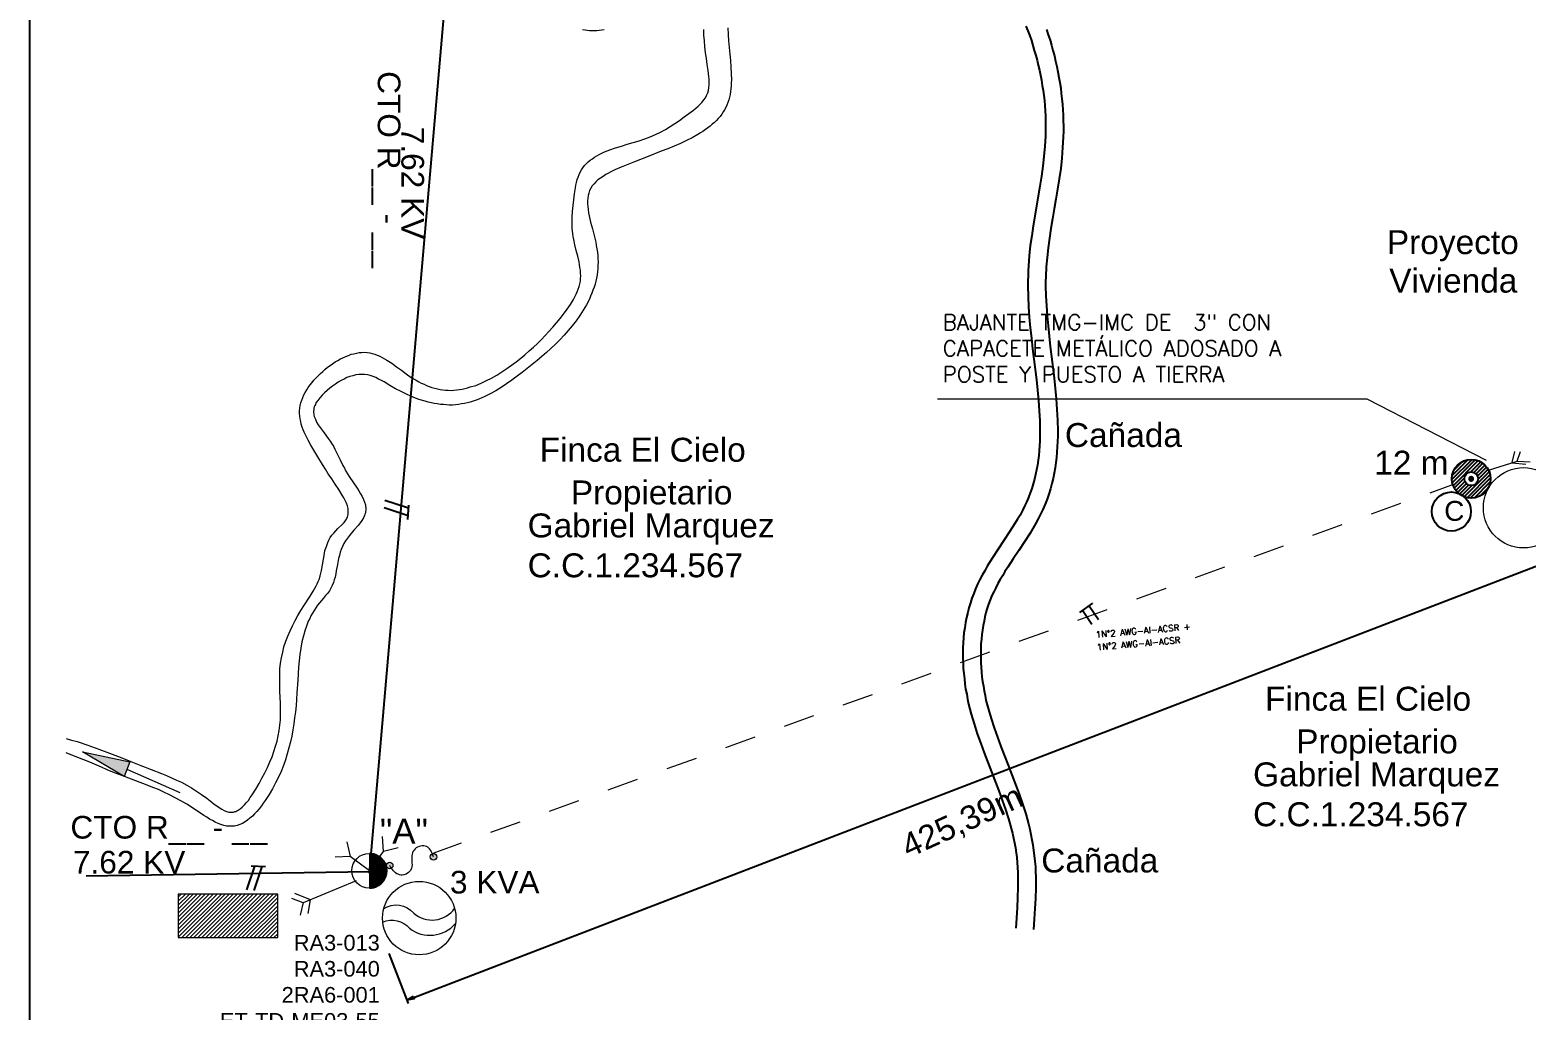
# Model space of a CAD drawing. Header units: metres. Extents: x 227 to 376, y 149 to 264.
# Drawn here: x 247.361 to 252.154, y 223.474 to 226.612 of the extents above; entities that cross this region are included whole.
import ezdxf

# ---------------------------------------------------------------- set-up
doc = ezdxf.new("R2010")
doc.units = ezdxf.units.M
doc.linetypes.add('DASHEDX2', pattern=[1.5, 1, -0.5])
doc.linetypes.add('HIDDEN2', pattern=[0.1875, 0.125, -0.0625])
for name, color, linetype, lineweight in [('Bloque Poste', 8, 'Continuous', 25), ('Cartografia', 251, 'Continuous', 13), ('Cotas', 255, 'Continuous', 25), ('Equipos', 20, 'Continuous', 13), ('Esquemas', 7, 'Continuous', 25), ('Montaje Complemetarios', 51, 'Continuous', 13), ('Quebrada', 4, 'Continuous', 13), ('Redes', 3, 'Continuous', 25), ('textos', 7, 'Continuous', 13), ('Trafo', 40, 'Continuous', 13), ('Via', 21, 'Continuous', 13)]:
    doc.layers.add(name, color=color, linetype=linetype, lineweight=lineweight)
doc.layers.add('Medidor', color=210, linetype='Continuous')
doc.styles.add('0.08', font='', dxfattribs={"height": 0.08})
doc.styles.add('ROMANS', font='romans.shx')
doc.styles.add('Textos', font='romans.shx')
doc.styles.add('Textos Catografia', font='arial.ttf')
doc.styles.get('0.08').set_extended_font_data('@Arial Unicode MS')

# ---------------------------------------------------------------- blocks, each defined once
blk = doc.blocks.new('POSTE')
for points in [[(-0.0839, -0.0033), (0.0039, 0.0838)], [(-0.0828, 0.0139), (-0.0132, 0.0829)], [(-0.0821, -0.0176), (0.0175, 0.0821)], [(-0.0782, -0.0305), (0.03, 0.0784)], [(-0.0756, 0.0366), (-0.0379, 0.0749)], [(-0.002, 0.0297), (0.0414, 0.073)], [(0.0114, 0.0277), (0.0507, 0.0669)], [(-0.0733, -0.041), (-0.0301, 0.0022)], [(-0.0302, -0.0783), (0.0783, 0.0301)], [(-0.0178, -0.082), (0.082, 0.0177)], [(-0.0041, -0.0838), (0.0838, 0.0034)], [(0.0208, 0.021), (0.0593, 0.0594)], [(0.0275, 0.0116), (0.0668, 0.0508)], [(0.0295, -0.0025), (0.0731, 0.0411)], [(-0.0669, -0.0507), (-0.0275, -0.0119)], [(-0.0594, -0.0593), (-0.0214, -0.0213)], [(-0.0508, -0.0668), (-0.0114, -0.0273)], [(-0.0411, -0.0732), (0.0027, -0.0294)], [(0.0136, -0.0828), (0.0828, -0.0137)], [(0.0375, -0.0751), (0.0757, -0.0362)]]:
    blk.add_lwpolyline(points)
for radius in [0.0839, 0.0295]:
    blk.add_circle((0, 0), radius)
blk = doc.blocks.new('AIS-C')
at = {"layer": 'Equipos'}
h = blk.add_hatch(color=256, dxfattribs=at)
h.dxf.hatch_style = 1
h.paths.add_polyline_path([(-1.908, 0.689, 1), (-1.648, 0.689, 1)])
h.paths.add_polyline_path([(0.01, 0.053, 1), (-0.249, 0.053, 1)])
for centre in [(-1.778, 0.689), (-0.119, 0.053)]:
    blk.add_circle(centre, 0.13, dxfattribs=at)
at = {"layer": 'Equipos', "linetype": 'Continuous', "lineweight": 0}
blk.add_open_spline([(-1.778, 0.689), (-1.817, 0.504), (-1.892, 0.147), (-1.279, -0.077), (-0.976, 0.294), (-0.821, 0.68), (-0.432, 0.726), (-0.129, 0.477), (-0.123, 0.226), (-0.119, 0.053)], degree=3, knots=[0, 0, 0, 0, 0.49877, 0.96438, 1.450021, 1.76468, 2.16687, 2.388877, 2.872952, 2.872952, 2.872952, 2.872952], dxfattribs=at)
blk = doc.blocks.new('Transformador')
at = {"layer": 'Trafo', "linetype": 'Continuous'}
for points in [[(-0.1143, -0.0879, -0.382108), (-0.0177, -0.1015, 0.448576), (0.1135, -0.0867)], [(-0.1169, -0.1305, -0.333968), (-0.0313, -0.1502, 0.402656), (0.1164, -0.1347)]]:
    blk.add_lwpolyline(points, format="xyb", dxfattribs=at)
at = {"layer": 'Trafo'}
blk.add_circle((0, -0.1176), 0.1176, dxfattribs=at)
blk = doc.blocks.new('VIENTO')
at = {"layer": 'Montaje Complemetarios', "linetype": 'DASHEDX2'}
for points in [[(-0.0175, -0.0432), (0, 0), (-0.0089, 0.028)], [(0.0261, 0.0136), (0, 0)]]:
    blk.add_lwpolyline(points, dxfattribs=at)

msp = doc.modelspace()

# ---------------------------------------------------------------- linework, layer by layer
at = {"layer": 'Bloque Poste', "color": 251, "lineweight": 20, "true_color": 0x535353}
msp.add_circle((248.4483, 223.9203), 0.0557, dxfattribs=at)
at = {"layer": 'Cartografia'}
for points in [[(251.9719, 225.1794), (251.9706, 225.1767), (251.9706, 225.174), (251.9719, 225.1707), (251.9786, 225.1754)], [(251.98, 225.1827), (251.9773, 225.1827), (251.9739, 225.1814), (251.9719, 225.1794), (251.9786, 225.1754)], [(251.9719, 225.1707), (251.9739, 225.1687), (251.9766, 225.168), (251.98, 225.1673), (251.9786, 225.1754)], [(251.986, 225.176), (251.9847, 225.1794), (251.9827, 225.1814), (251.98, 225.1827), (251.9786, 225.1754)], [(251.9827, 225.1687), (251.9847, 225.1707), (251.986, 225.1734), (251.986, 225.176), (251.9786, 225.1754)], [(251.98, 225.1673), (251.9827, 225.1687), (251.9786, 225.1754)], [(247.6623, 224.2215), (247.5288, 224.3014), (247.6811, 224.2692)], [(248.4484, 223.976), (248.4565, 223.9754), (248.4484, 223.9754)], [(248.4565, 223.9754), (248.4484, 223.9754), (248.4484, 223.974), (248.4638, 223.974)], [(248.4638, 223.974), (248.4484, 223.974), (248.4484, 223.9713), (248.4712, 223.9713)], [(248.4712, 223.9713), (248.4484, 223.9713), (248.4484, 223.9673), (248.4786, 223.9673)], [(248.4786, 223.9673), (248.4484, 223.9673), (248.4484, 223.9626), (248.4853, 223.9626)], [(248.4853, 223.9626), (248.4484, 223.9626), (248.4484, 223.9566), (248.4907, 223.9566)], [(248.4907, 223.9566), (248.4484, 223.9566), (248.4484, 223.9506), (248.4954, 223.9506)], [(248.4954, 223.9506), (248.4484, 223.9506), (248.4484, 223.9432), (248.4994, 223.9432)], [(248.4994, 223.9432), (248.4484, 223.9432), (248.4484, 223.9358), (248.5021, 223.9358)], [(248.5021, 223.9358), (248.4484, 223.9358), (248.4484, 223.9278), (248.5041, 223.9278)], [(248.4484, 223.9278), (248.4484, 223.9204), (248.5041, 223.9204), (248.5041, 223.9278)], [(248.4484, 223.9204), (248.4484, 223.9123), (248.5041, 223.9123), (248.5041, 223.9204)], [(248.5041, 223.9123), (248.4484, 223.9123), (248.4484, 223.9043), (248.5021, 223.9043)], [(248.5021, 223.9043), (248.4484, 223.9043), (248.4484, 223.8969), (248.4994, 223.8969)], [(248.4994, 223.8969), (248.4484, 223.8969), (248.4484, 223.8895), (248.4954, 223.8895)], [(248.4954, 223.8895), (248.4484, 223.8895), (248.4484, 223.8835), (248.4907, 223.8835)], [(248.4907, 223.8835), (248.4484, 223.8835), (248.4484, 223.8774), (248.4853, 223.8774)], [(248.4853, 223.8774), (248.4484, 223.8774), (248.4484, 223.8727), (248.4786, 223.8727)], [(248.4786, 223.8727), (248.4484, 223.8727), (248.4484, 223.8687), (248.4712, 223.8687)], [(248.4712, 223.8687), (248.4484, 223.8687), (248.4484, 223.866), (248.4638, 223.866)], [(248.4484, 223.866), (248.4484, 223.864), (248.4565, 223.8647)], [(248.4484, 223.866), (248.4638, 223.866), (248.4565, 223.8647)], [(247.836, 223.8452), (247.836, 223.7064), (248.1546, 223.7064), (248.1546, 223.8452)]]:
    msp.add_lwpolyline(points, close=True, dxfattribs=at)
for points in [[(247.6717, 224.2457), (247.8414, 224.1706)], [(248.4484, 223.976), (248.4484, 223.864)], [(247.836, 223.8359), (247.8454, 223.8452)], [(247.836, 223.8231), (247.8588, 223.8452)], [(247.836, 223.8104), (247.8716, 223.8452)], [(247.836, 223.797), (247.8843, 223.8452)], [(247.836, 223.7849), (247.897, 223.8452)], [(247.836, 223.7721), (247.9098, 223.8452)], [(247.836, 223.7587), (247.9225, 223.8452)], [(247.836, 223.746), (247.9353, 223.8452)], [(247.836, 223.7332), (247.948, 223.8452)], [(247.836, 223.7205), (247.9608, 223.8452)], [(247.836, 223.7077), (247.9742, 223.8452)], [(247.8474, 223.7064), (247.9869, 223.8452)], [(247.8608, 223.7064), (247.999, 223.8452)], [(247.8736, 223.7064), (248.0124, 223.8452)], [(247.8863, 223.7064), (248.0252, 223.8452)], [(247.8991, 223.7064), (248.0379, 223.8452)], [(247.9118, 223.7064), (248.0507, 223.8452)], [(247.9245, 223.7064), (248.0634, 223.8452)], [(247.9373, 223.7064), (248.0761, 223.8452)], [(247.95, 223.7064), (248.0889, 223.8452)], [(247.9628, 223.7064), (248.1023, 223.8452)], [(247.9762, 223.7064), (248.115, 223.8452)], [(247.9889, 223.7064), (248.1278, 223.8452)], [(248.001, 223.7064), (248.1405, 223.8452)], [(248.0144, 223.7064), (248.1533, 223.8452)], [(248.0272, 223.7064), (248.1546, 223.8345)], [(248.0399, 223.7064), (248.1546, 223.8218)], [(248.0527, 223.7064), (248.1546, 223.8084)], [(248.0654, 223.7064), (248.1546, 223.7956)], [(248.0782, 223.7064), (248.1546, 223.7829)], [(248.0909, 223.7064), (248.1546, 223.7701)], [(248.1043, 223.7064), (248.1546, 223.7574)], [(248.1171, 223.7064), (248.1546, 223.7446)], [(248.1291, 223.7064), (248.1546, 223.7319)], [(248.1425, 223.7064), (248.1546, 223.7185)]]:
    msp.add_lwpolyline(points, dxfattribs=at)
for points in [[(251.9719, 225.1794), (251.9706, 225.1767), (251.9786, 225.1754)], [(251.9706, 225.1767), (251.9786, 225.1754), (251.9706, 225.174)], [(251.9786, 225.1754), (251.9706, 225.174), (251.9719, 225.1707)], [(251.9786, 225.1754), (251.9739, 225.1814), (251.9719, 225.1794)], [(251.9719, 225.1707), (251.9739, 225.1687), (251.9786, 225.1754)], [(251.9773, 225.1827), (251.9786, 225.1754), (251.9739, 225.1814)], [(251.9739, 225.1687), (251.9786, 225.1754), (251.9766, 225.168)], [(251.9786, 225.1754), (251.9766, 225.168), (251.98, 225.1673)], [(251.98, 225.1827), (251.9773, 225.1827), (251.9786, 225.1754)], [(251.9786, 225.1754), (251.9827, 225.1814), (251.98, 225.1827)], [(251.9847, 225.1794), (251.9786, 225.1754), (251.9827, 225.1814)], [(251.986, 225.176), (251.9847, 225.1794), (251.9786, 225.1754)], [(251.9786, 225.1754), (251.986, 225.1734), (251.986, 225.176)], [(251.9827, 225.1687), (251.9847, 225.1707), (251.9786, 225.1754)], [(251.9847, 225.1707), (251.9786, 225.1754), (251.986, 225.1734)], [(251.98, 225.1673), (251.9827, 225.1687), (251.9786, 225.1754)], [(247.6623, 224.2215), (247.5288, 224.3014), (247.6811, 224.2692)], [(248.4484, 223.976), (248.4565, 223.9754), (248.4484, 223.9754)], [(248.4565, 223.9754), (248.4484, 223.9754), (248.4638, 223.974)], [(248.4484, 223.9754), (248.4638, 223.974), (248.4484, 223.974)], [(248.4638, 223.974), (248.4484, 223.974), (248.4712, 223.9713)], [(248.4484, 223.974), (248.4712, 223.9713), (248.4484, 223.9713)], [(248.4712, 223.9713), (248.4484, 223.9713), (248.4786, 223.9673)], [(248.4484, 223.9713), (248.4786, 223.9673), (248.4484, 223.9673)], [(248.4786, 223.9673), (248.4484, 223.9673), (248.4853, 223.9626)], [(248.4484, 223.9673), (248.4853, 223.9626), (248.4484, 223.9626)], [(248.4853, 223.9626), (248.4484, 223.9626), (248.4907, 223.9566)], [(248.4484, 223.9626), (248.4907, 223.9566), (248.4484, 223.9566)], [(248.4907, 223.9566), (248.4484, 223.9566), (248.4954, 223.9506)], [(248.4484, 223.9566), (248.4954, 223.9506), (248.4484, 223.9506)], [(248.4954, 223.9506), (248.4484, 223.9506), (248.4994, 223.9432)], [(248.4484, 223.9506), (248.4994, 223.9432), (248.4484, 223.9432)], [(248.4994, 223.9432), (248.4484, 223.9432), (248.5021, 223.9358)], [(248.4484, 223.9432), (248.5021, 223.9358), (248.4484, 223.9358)], [(248.5021, 223.9358), (248.4484, 223.9358), (248.5041, 223.9278)], [(248.4484, 223.9358), (248.5041, 223.9278), (248.4484, 223.9278)], [(248.5041, 223.9278), (248.4484, 223.9278), (248.5041, 223.9204)], [(248.4484, 223.9278), (248.5041, 223.9204), (248.4484, 223.9204)], [(248.5041, 223.9204), (248.4484, 223.9204), (248.5041, 223.9123)], [(248.4484, 223.9204), (248.5041, 223.9123), (248.4484, 223.9123)], [(248.5041, 223.9123), (248.4484, 223.9123), (248.5021, 223.9043)], [(248.4484, 223.9123), (248.5021, 223.9043), (248.4484, 223.9043)], [(248.5021, 223.9043), (248.4484, 223.9043), (248.4994, 223.8969)], [(248.4484, 223.9043), (248.4994, 223.8969), (248.4484, 223.8969)], [(248.4994, 223.8969), (248.4484, 223.8969), (248.4954, 223.8895)], [(248.4484, 223.8969), (248.4954, 223.8895), (248.4484, 223.8895)], [(248.4954, 223.8895), (248.4484, 223.8895), (248.4907, 223.8835)], [(248.4484, 223.8895), (248.4907, 223.8835), (248.4484, 223.8835)], [(248.4907, 223.8835), (248.4484, 223.8835), (248.4853, 223.8774)], [(248.4484, 223.8835), (248.4853, 223.8774), (248.4484, 223.8774)], [(248.4853, 223.8774), (248.4484, 223.8774), (248.4786, 223.8727)], [(248.4484, 223.8774), (248.4786, 223.8727), (248.4484, 223.8727)], [(248.4786, 223.8727), (248.4484, 223.8727), (248.4712, 223.8687)], [(248.4484, 223.8727), (248.4712, 223.8687), (248.4484, 223.8687)], [(248.4712, 223.8687), (248.4484, 223.8687), (248.4638, 223.866)], [(248.4484, 223.8687), (248.4638, 223.866), (248.4484, 223.866)], [(248.4484, 223.866), (248.4484, 223.8647), (248.4565, 223.8647)], [(248.4484, 223.866), (248.4638, 223.866), (248.4565, 223.8647)], [(248.4484, 223.8647), (248.4565, 223.8647), (248.4484, 223.864)]]:
    msp.add_solid(points, dxfattribs=at)
at = {"layer": 'Cotas'}
for points in [[(248.5906, 223.5146), (252.3227, 224.948)], [(248.5108, 223.6554), (248.5725, 223.4951)]]:
    msp.add_lwpolyline(points, dxfattribs=at)
msp.add_lwpolyline([(248.5893, 223.5186), (248.592, 223.5105), (248.5685, 223.5058)], close=True, dxfattribs=at)
msp.add_solid([(248.5893, 223.5186), (248.592, 223.5105), (248.5685, 223.5058)], dxfattribs=at)
at = {"layer": 'Esquemas'}
msp.add_lwpolyline([(247.3609, 229.8118), (254.2329, 229.8118), (254.2329, 222.8336), (247.3609, 222.8336)], close=True, dxfattribs=at)
at = {"layer": 'Medidor'}
msp.add_circle((251.915, 225.0704), 0.0626, dxfattribs=at)
at = {"layer": 'Quebrada', "lineweight": 25}
for points in [[(250.5519, 226.6242), (250.558, 226.6095), (250.564, 226.594), (250.5694, 226.5786), (250.5741, 226.5625), (250.5787, 226.5471), (250.5834, 226.531), (250.5881, 226.5155), (250.5915, 226.4995), (250.5955, 226.4833), (250.5989, 226.4673), (250.6016, 226.4512), (250.6042, 226.4351), (250.6069, 226.4183), (250.6089, 226.4022), (250.611, 226.3861), (250.6123, 226.37), (250.6136, 226.3532), (250.6143, 226.3371), (250.615, 226.3204), (250.615, 226.2882), (250.6143, 226.2721), (250.6136, 226.256), (250.613, 226.2399), (250.6096, 226.2077), (250.6062, 226.1761), (250.6016, 226.1439), (250.5969, 226.1124), (250.5754, 225.9857), (250.5707, 225.9534), (250.566, 225.9219), (250.5627, 225.8897), (250.56, 225.8569), (250.5593, 225.8408), (250.5586, 225.8247), (250.558, 225.8086), (250.558, 225.7918), (250.5586, 225.7589), (250.5606, 225.7254), (250.5627, 225.6925), (250.566, 225.659), (250.57, 225.6254), (250.5734, 225.5919), (250.5814, 225.5248), (250.5855, 225.492), (250.5888, 225.4591), (250.5922, 225.4256), (250.5949, 225.3934), (250.5962, 225.3605), (250.5969, 225.329), (250.5969, 225.3122), (250.5962, 225.2968), (250.5955, 225.2813), (250.5942, 225.2652), (250.5928, 225.2498), (250.5908, 225.2344), (250.5888, 225.219), (250.5861, 225.2035), (250.5828, 225.1888), (250.5794, 225.174), (250.5754, 225.1593), (250.5714, 225.1445), (250.566, 225.1298), (250.5606, 225.1157), (250.5539, 225.1009), (250.5472, 225.0875), (250.5405, 225.0734), (250.5331, 225.0593), (250.5251, 225.0459), (250.5164, 225.0318), (250.4996, 225.005), (250.4815, 224.9775), (250.4634, 224.95), (250.4453, 224.9225), (250.4278, 224.895), (250.4198, 224.8809), (250.4117, 224.8668), (250.4044, 224.8527), (250.397, 224.838), (250.3909, 224.8232), (250.3849, 224.8085), (250.3789, 224.793), (250.3742, 224.7776), (250.3695, 224.7622), (250.3654, 224.7468), (250.3614, 224.7307), (250.3587, 224.7146), (250.3561, 224.6985), (250.3534, 224.6824), (250.352, 224.6663), (250.3514, 224.6502), (250.35, 224.6341), (250.35, 224.6012), (250.3507, 224.5844), (250.3514, 224.5677), (250.3527, 224.5516), (250.3547, 224.5348), (250.3567, 224.5187), (250.3587, 224.5019), (250.3621, 224.4858), (250.3648, 224.4697), (250.3681, 224.4536), (250.3722, 224.4375), (250.3762, 224.4214), (250.3856, 224.3906), (250.3956, 224.3591), (250.407, 224.3282), (250.4178, 224.298), (250.4419, 224.237), (250.4654, 224.1766), (250.4761, 224.1464), (250.4869, 224.1169), (250.4962, 224.0861), (250.5009, 224.0713), (250.505, 224.0559), (250.509, 224.0404), (250.5124, 224.025), (250.5157, 224.0096), (250.5184, 223.9935), (250.5204, 223.9781), (250.5224, 223.9626), (250.5237, 223.9465), (250.5251, 223.9311), (250.5258, 223.915), (250.5264, 223.8989), (250.5264, 223.8667), (250.5251, 223.8345), (250.5237, 223.8017), (250.5197, 223.7366)], [(250.6177, 226.6135), (250.6237, 226.5967), (250.6291, 226.5799), (250.6338, 226.5632), (250.6385, 226.5464), (250.6431, 226.5296), (250.6472, 226.5122), (250.6512, 226.4954), (250.6545, 226.478), (250.6579, 226.4605), (250.6606, 226.4438), (250.6633, 226.4263), (250.6653, 226.4089), (250.6673, 226.3915), (250.6693, 226.374), (250.67, 226.3566), (250.6713, 226.3391), (250.6713, 226.3224), (250.672, 226.3049), (250.672, 226.2875), (250.6713, 226.27), (250.6706, 226.2526), (250.6693, 226.2358), (250.6666, 226.2023), (250.6633, 226.1688), (250.6586, 226.1359), (250.6532, 226.103), (250.6478, 226.0708), (250.6425, 226.0393), (250.6371, 226.0078), (250.6317, 225.9763), (250.627, 225.9454), (250.623, 225.9145), (250.6197, 225.8837), (250.617, 225.8535), (250.6156, 225.8226), (250.615, 225.8072), (250.615, 225.7925), (250.6156, 225.7609), (250.6177, 225.7294), (250.6197, 225.6972), (250.623, 225.665), (250.6264, 225.6322), (250.6297, 225.5986), (250.6385, 225.5322), (250.6425, 225.498), (250.6458, 225.4645), (250.6485, 225.4309), (250.6512, 225.3967), (250.6532, 225.3625), (250.6539, 225.329), (250.6539, 225.3115), (250.6532, 225.2948), (250.6525, 225.278), (250.6512, 225.2606), (250.6499, 225.2438), (250.6478, 225.227), (250.6452, 225.2102), (250.6425, 225.1935), (250.6391, 225.176), (250.6351, 225.1599), (250.6304, 225.1432), (250.6257, 225.1264), (250.6197, 225.1103), (250.6136, 225.0942), (250.6062, 225.0774), (250.5989, 225.062), (250.5908, 225.0466), (250.5828, 225.0312), (250.5741, 225.0164), (250.5653, 225.0016), (250.5472, 224.9735), (250.5291, 224.946), (250.511, 224.9185), (250.4936, 224.8923), (250.4849, 224.8789), (250.4775, 224.8655), (250.4694, 224.8527), (250.462, 224.84), (250.4553, 224.8266), (250.4486, 224.8138), (250.4426, 224.8011), (250.4379, 224.7877), (250.4325, 224.7743), (250.4278, 224.7608), (250.4238, 224.7474), (250.4205, 224.7333), (250.4178, 224.7192), (250.4151, 224.7052), (250.4124, 224.6904), (250.4104, 224.6763), (250.4091, 224.6616), (250.4077, 224.6468), (250.407, 224.632), (250.407, 224.5864), (250.4084, 224.5717), (250.4097, 224.5562), (250.4111, 224.5415), (250.4131, 224.5267), (250.4158, 224.5113), (250.4178, 224.4959), (250.4211, 224.4811), (250.4238, 224.4664), (250.4278, 224.4516), (250.4319, 224.4369), (250.4406, 224.4073), (250.45, 224.3778), (250.4607, 224.3476), (250.4714, 224.3181), (250.4828, 224.288), (250.4949, 224.2578), (250.507, 224.2276), (250.5184, 224.1967), (250.5305, 224.1659), (250.5412, 224.1343), (250.5513, 224.1021), (250.5559, 224.0861), (250.56, 224.07), (250.564, 224.0532), (250.568, 224.0364), (250.5714, 224.0196), (250.5741, 224.0029), (250.5767, 223.9854), (250.5787, 223.9687), (250.5808, 223.9512), (250.5821, 223.9338), (250.5828, 223.917), (250.5834, 223.9003), (250.5834, 223.866), (250.5828, 223.8318), (250.5808, 223.799), (250.5787, 223.7654), (250.5767, 223.7326)]]:
    msp.add_lwpolyline(points, dxfattribs=at)
at = {"layer": 'Redes'}
for points in [[(248.4484, 223.9123), (248.7115, 226.9372)], [(248.5738, 225.0808), (248.498, 225.1063)], [(248.5725, 225.0566), (248.496, 225.0821)], [(248.5718, 225.0446), (248.5745, 225.0908)], [(248.4484, 223.9163), (247.5415, 223.9029)], [(248.0802, 223.9351), (248.0547, 223.8587)], [(248.1157, 223.9331), (248.0701, 223.9351)], [(248.1043, 223.9338), (248.0782, 223.8573)]]:
    msp.add_lwpolyline(points, dxfattribs=at)
at = {"layer": 'Redes', "linetype": 'HIDDEN2', "lineweight": 9, "ltscale": 0.5}
msp.add_lwpolyline([(248.6496, 223.9754), (251.9165, 225.1557)], dxfattribs=at)
at = {"layer": 'Redes', "ltscale": 0.25}
for points in [[(250.7244, 224.7476), (250.7666, 224.7768)], [(250.755, 224.769), (250.785, 224.7243)], [(250.7336, 224.7546), (250.7636, 224.71)]]:
    msp.add_lwpolyline(points, dxfattribs=at)
at = {"layer": 'textos'}
for points in [[(250.2684, 225.4317), (251.6446, 225.4317), (252.0264, 225.2347)], [(252.0342, 225.2025), (252.1255, 225.2322), (252.1366, 225.263)], [(252.1093, 225.2276), (252.1187, 225.2629)], [(252.1096, 225.2266), (252.1537, 225.2219)], [(252.1249, 225.2322), (252.1679, 225.2296)], [(248.4065, 223.8878), (248.236, 223.8177), (248.1996, 223.8315)], [(248.2519, 223.7834), (248.2593, 223.8275), (248.2094, 223.8472)], [(248.2359, 223.8184), (248.2271, 223.7784)]]:
    msp.add_lwpolyline(points, dxfattribs=at)
at = {"layer": 'Trafo', "lineweight": 0}
msp.add_circle((252.1463, 225.0825), 0.1287, dxfattribs=at)
at = {"layer": 'Via', "lineweight": 20}
for points in [[(249.5974, 226.6189), (249.5981, 226.5981), (249.5994, 226.5773), (249.6035, 226.535), (249.6055, 226.5142), (249.6068, 226.4934), (249.6075, 226.4726), (249.6082, 226.4525), (249.6075, 226.4431), (249.6075, 226.4337), (249.6068, 226.4243), (249.6055, 226.4149), (249.6041, 226.4062), (249.6021, 226.3968), (249.6001, 226.3888), (249.5974, 226.3801), (249.5941, 226.372), (249.5907, 226.3646), (249.5867, 226.3572), (249.582, 226.3499), (249.5773, 226.3425), (249.5719, 226.3358), (249.5659, 226.3291), (249.5605, 226.3224), (249.5538, 226.3163), (249.5471, 226.3103), (249.5404, 226.3043), (249.533, 226.2989), (249.525, 226.2935), (249.5169, 226.2875), (249.5089, 226.2828), (249.5008, 226.2774), (249.4827, 226.2674), (249.4646, 226.258), (249.4452, 226.2493), (249.425, 226.2399), (249.4049, 226.2318), (249.3835, 226.2238), (249.3412, 226.207), (249.2976, 226.1902), (249.2761, 226.1815), (249.2547, 226.1728), (249.2345, 226.1641), (249.2245, 226.1594), (249.2144, 226.154), (249.2057, 226.1493), (249.197, 226.1433), (249.1889, 226.1379), (249.1809, 226.1325), (249.1742, 226.1265), (249.1681, 226.1198), (249.1621, 226.1131), (249.1581, 226.1057), (249.1541, 226.0983), (249.1514, 226.0903), (249.1494, 226.0822), (249.148, 226.0735), (249.1473, 226.0648), (249.1473, 226.0561), (249.148, 226.0467), (249.1494, 226.0373), (249.1507, 226.0272), (249.1527, 226.0172), (249.1574, 225.997), (249.1628, 225.9756), (249.1681, 225.9541), (249.1735, 225.9327), (249.1755, 225.9219), (249.1775, 225.9112), (249.1795, 225.9005), (249.1809, 225.8897), (249.1809, 225.8797), (249.1816, 225.8689), (249.1809, 225.8589), (249.1809, 225.8481), (249.1795, 225.8381), (249.1782, 225.828), (249.1762, 225.818), (249.1742, 225.8079), (249.1715, 225.7985), (249.1681, 225.7884), (249.1648, 225.7791), (249.1614, 225.7697), (249.1574, 225.7603), (249.1534, 225.7509), (249.144, 225.7328), (249.1333, 225.7153), (249.1225, 225.6979), (249.1105, 225.6811), (249.0984, 225.665), (249.0856, 225.6496), (249.0722, 225.6348), (249.0588, 225.6201), (249.0447, 225.606), (249.03, 225.5926), (249.0159, 225.5792), (249.0011, 225.5664), (248.9857, 225.5537), (248.9703, 225.5409), (248.9542, 225.5282), (248.9381, 225.5154), (248.922, 225.5034), (248.9052, 225.4906), (248.8878, 225.4792), (248.871, 225.4678), (248.8536, 225.4571), (248.8354, 225.447), (248.818, 225.4383), (248.7992, 225.4303), (248.7905, 225.4269), (248.7811, 225.4235), (248.7717, 225.4209), (248.7623, 225.4188), (248.7529, 225.4162), (248.7435, 225.4148), (248.7335, 225.4135), (248.7241, 225.4121), (248.7147, 225.4115), (248.7046, 225.4115), (248.6953, 225.4121), (248.6859, 225.4128), (248.6758, 225.4135), (248.6657, 225.4148), (248.6564, 225.4168), (248.647, 225.4188), (248.6369, 225.4209), (248.6268, 225.4235), (248.6074, 225.4296), (248.5886, 225.437), (248.5691, 225.445), (248.5504, 225.4544), (248.5323, 225.4638), (248.5142, 225.4745), (248.496, 225.4853), (248.4873, 225.49), (248.4779, 225.4946), (248.4692, 225.4993), (248.4605, 225.5027), (248.4511, 225.5061), (248.4424, 225.5081), (248.433, 225.5094), (248.4142, 225.5094), (248.4048, 225.5081), (248.3954, 225.5054), (248.386, 225.5027), (248.3766, 225.4993), (248.3672, 225.4946), (248.3579, 225.49), (248.3485, 225.4846), (248.3398, 225.4786), (248.3304, 225.4718), (248.3216, 225.4651), (248.3129, 225.4584), (248.3042, 225.4504), (248.2968, 225.443), (248.2894, 225.435), (248.2834, 225.4262), (248.2774, 225.4182), (248.2754, 225.4135), (248.2734, 225.4095), (248.272, 225.4054), (248.2707, 225.4007), (248.27, 225.3967), (248.2693, 225.392), (248.2693, 225.388), (248.27, 225.3833), (248.2707, 225.3793), (248.272, 225.3746), (248.2734, 225.3706), (248.2754, 225.3659), (248.2794, 225.3571), (248.2847, 225.3484), (248.2908, 225.3397), (248.3035, 225.3223), (248.3163, 225.3048), (248.3223, 225.2961), (248.3277, 225.2874), (248.333, 225.2793), (248.3377, 225.2706), (248.3465, 225.2532), (248.3552, 225.2357), (248.3639, 225.2183), (248.3686, 225.2096), (248.3733, 225.2002), (248.3787, 225.1915), (248.384, 225.1821), (248.4088, 225.1452), (248.4149, 225.1365), (248.4202, 225.1271), (248.4256, 225.1184), (248.4296, 225.109), (248.433, 225.1002), (248.4357, 225.0915), (248.4363, 225.0875), (248.437, 225.0828), (248.437, 225.0748), (248.4363, 225.0701), (248.4357, 225.066), (248.4343, 225.062), (248.433, 225.058), (248.4296, 225.0499), (248.4243, 225.0419), (248.4189, 225.0338), (248.4122, 225.0258), (248.3988, 225.0104), (248.3847, 224.9936), (248.378, 224.9855), (248.3719, 224.9768), (248.3666, 224.9681), (248.3619, 224.9587), (248.3579, 224.9493), (248.3552, 224.9399), (248.3525, 224.9299), (248.3498, 224.9205), (248.3465, 224.9004), (248.3424, 224.8802), (248.3411, 224.8708), (248.3384, 224.8608), (248.3357, 224.8514), (248.333, 224.8427), (248.3297, 224.8333), (248.325, 224.8246), (248.3203, 224.8165), (248.3143, 224.8085), (248.3082, 224.8011), (248.3015, 224.793), (248.2888, 224.7776), (248.2821, 224.7702), (248.2767, 224.7622), (248.2713, 224.7535), (248.266, 224.7454), (248.2613, 224.7367), (248.2573, 224.728), (248.2526, 224.7192), (248.2492, 224.7099), (248.2458, 224.7005), (248.2425, 224.6918), (248.2371, 224.6723), (248.2324, 224.6528), (248.2291, 224.6327), (248.2257, 224.6126), (248.2237, 224.5925), (248.2217, 224.5717), (248.219, 224.5308), (248.2163, 224.4899), (248.215, 224.4691), (248.2136, 224.4496), (248.2116, 224.4295), (248.209, 224.41), (248.2063, 224.3906), (248.2036, 224.3711), (248.1996, 224.3517), (248.1955, 224.3329), (248.1908, 224.3134), (248.1855, 224.2947), (248.1801, 224.2759), (248.1734, 224.2571), (248.166, 224.2383), (248.1573, 224.2195), (248.1479, 224.2014), (248.1378, 224.1826), (248.1271, 224.1639), (248.115, 224.1457), (248.1083, 224.1364), (248.1023, 224.1276), (248.0949, 224.1189), (248.0882, 224.1102), (248.0808, 224.1028), (248.0735, 224.0954), (248.0654, 224.0881), (248.058, 224.082), (248.05, 224.0767), (248.0419, 224.072), (248.0332, 224.0679), (248.0252, 224.0653), (248.0164, 224.0632), (248.0077, 224.0626), (247.999, 224.0626), (247.9909, 224.0632), (247.9816, 224.0653), (247.9728, 224.0686), (247.9641, 224.072), (247.9547, 224.076), (247.9453, 224.0807), (247.9366, 224.0854), (247.9272, 224.0914), (247.9185, 224.0968), (247.8816, 224.1216), (247.8635, 224.133), (247.8447, 224.1437), (247.8266, 224.1538), (247.8085, 224.1632), (247.7904, 224.1719), (247.7723, 224.18), (247.7542, 224.1873), (247.7361, 224.1947), (247.6998, 224.2081), (247.6636, 224.2215), (247.6267, 224.2363), (247.608, 224.2437), (247.5898, 224.2517), (247.5523, 224.2678), (247.5147, 224.2833), (247.4953, 224.2906), (247.4765, 224.2973)], [(247.4765, 224.3436), (247.4939, 224.3389), (247.512, 224.3336), (247.5469, 224.3222), (247.5818, 224.3094), (247.616, 224.2967), (247.6502, 224.2839), (247.6837, 224.2705), (247.7166, 224.2571), (247.7495, 224.2444), (247.7823, 224.2316), (247.7984, 224.2249), (247.8145, 224.2182), (247.8306, 224.2108), (247.8467, 224.2034), (247.8635, 224.1947), (247.8789, 224.1853), (247.895, 224.1753), (247.9111, 224.1645), (247.9272, 224.1525), (247.9433, 224.1397), (247.9514, 224.1337), (247.9594, 224.1276), (247.9675, 224.1223), (247.9755, 224.1176), (247.9829, 224.1136), (247.9909, 224.1102), (247.995, 224.1089), (247.9983, 224.1082), (248.0024, 224.1075), (248.0057, 224.1075), (248.0097, 224.1082), (248.0131, 224.1082), (248.0171, 224.1095), (248.0205, 224.1102), (248.0238, 224.1122), (248.0278, 224.1142), (248.0346, 224.1189), (248.0413, 224.1243), (248.048, 224.131), (248.0547, 224.1384), (248.0607, 224.1457), (248.0667, 224.1545), (248.0728, 224.1632), (248.0842, 224.1813), (248.0949, 224.1994), (248.1043, 224.2168), (248.1137, 224.2343), (248.1224, 224.2511), (248.1298, 224.2685), (248.1365, 224.2853), (248.1425, 224.302), (248.1479, 224.3188), (248.1526, 224.3356), (248.156, 224.3523), (248.1593, 224.3698), (248.162, 224.3866), (248.1633, 224.404), (248.164, 224.4214), (248.164, 224.457), (248.162, 224.4939), (248.1613, 224.512), (248.1613, 224.5482), (248.162, 224.5663), (248.164, 224.5844), (248.1667, 224.6025), (248.1707, 224.62), (248.1747, 224.6374), (248.1808, 224.6549), (248.1868, 224.6716), (248.1942, 224.6884), (248.2022, 224.7045), (248.2103, 224.7213), (248.2197, 224.7374), (248.2284, 224.7535), (248.2385, 224.7689), (248.2586, 224.7997), (248.268, 224.8152), (248.2774, 224.8306), (248.2814, 224.8386), (248.2847, 224.8467), (248.2881, 224.8554), (248.2908, 224.8641), (248.2928, 224.8729), (248.2948, 224.8816), (248.2982, 224.8997), (248.3015, 224.9178), (248.3042, 224.9359), (248.3062, 224.9453), (248.3089, 224.9533), (248.3116, 224.9621), (248.3149, 224.9708), (248.319, 224.9788), (248.323, 224.9869), (248.3283, 224.9943), (248.3344, 225.0016), (248.3411, 225.0083), (248.3478, 225.0157), (248.3612, 225.0285), (248.3672, 225.0352), (248.3726, 225.0426), (248.3746, 225.0459), (248.3766, 225.0493), (248.378, 225.0526), (248.3793, 225.0566), (248.38, 225.0607), (248.3807, 225.064), (248.3807, 225.0721), (248.38, 225.0801), (248.378, 225.0888), (248.3746, 225.0976), (248.3706, 225.1063), (248.3666, 225.1143), (248.3612, 225.123), (248.3505, 225.1412), (248.3391, 225.1579), (248.3277, 225.1747), (248.3169, 225.1908), (248.3076, 225.2056), (248.2982, 225.221), (248.2801, 225.2512), (248.2707, 225.2666), (248.2613, 225.2827), (248.2526, 225.2988), (248.2438, 225.3156), (248.2398, 225.3243), (248.2365, 225.3323), (248.2331, 225.341), (248.2304, 225.3498), (248.2284, 225.3585), (248.2264, 225.3672), (248.2251, 225.3759), (248.2244, 225.3846), (248.2244, 225.3927), (248.2257, 225.4014), (248.2271, 225.4101), (248.2291, 225.4188), (248.2318, 225.4269), (248.2351, 225.4356), (248.2385, 225.4437), (248.2432, 225.4517), (248.2479, 225.4598), (248.2526, 225.4678), (248.2586, 225.4759), (248.2646, 225.4832), (248.2707, 225.4906), (248.2774, 225.498), (248.2841, 225.5054), (248.2915, 225.5121), (248.2988, 225.5188), (248.3062, 225.5255), (248.3143, 225.5322), (248.3223, 225.5382), (248.3304, 225.5436), (248.3384, 225.5496), (248.3471, 225.5544), (248.3559, 225.559), (248.3639, 225.5631), (248.3726, 225.5671), (248.3813, 225.5704), (248.3901, 225.5738), (248.3988, 225.5758), (248.4075, 225.5778), (248.4155, 225.5792), (248.4243, 225.5798), (248.433, 225.5805), (248.441, 225.5798), (248.4498, 225.5785), (248.4578, 225.5765), (248.4659, 225.5745), (248.4739, 225.5711), (248.482, 225.5678), (248.4893, 225.5637), (248.4974, 225.5597), (248.5048, 225.555), (248.5202, 225.545), (248.5356, 225.5336), (248.551, 225.5228), (248.5665, 225.5114), (248.5819, 225.5), (248.598, 225.4906), (248.6067, 225.4859), (248.6148, 225.4819), (248.6235, 225.4779), (248.6315, 225.4739), (248.6403, 225.4712), (248.649, 225.4678), (248.6577, 225.4651), (248.6664, 225.4631), (248.6751, 225.4611), (248.6839, 225.4604), (248.6926, 225.4591), (248.7013, 225.4591), (248.71, 225.4584), (248.7187, 225.4591), (248.7281, 225.4598), (248.7368, 225.4611), (248.7456, 225.4625), (248.7543, 225.4645), (248.763, 225.4665), (248.7717, 225.4692), (248.7892, 225.4745), (248.8066, 225.4812), (248.824, 225.49), (248.8401, 225.498), (248.8569, 225.5074), (248.873, 225.5175), (248.8884, 225.5282), (248.9039, 225.5389), (248.9186, 225.5496), (248.9334, 225.5611), (248.9468, 225.5725), (248.9609, 225.5845), (248.9743, 225.5966), (248.987, 225.6087), (248.9998, 225.6214), (249.0119, 225.6342), (249.0239, 225.6469), (249.036, 225.661), (249.0481, 225.6744), (249.0595, 225.6885), (249.0709, 225.7026), (249.0816, 225.718), (249.0923, 225.7334), (249.1024, 225.7495), (249.1064, 225.7576), (249.1105, 225.7663), (249.1145, 225.7744), (249.1178, 225.7824), (249.1205, 225.7911), (249.1225, 225.7992), (249.1245, 225.8079), (249.1252, 225.8166), (249.1259, 225.8253), (249.1252, 225.8341), (249.1245, 225.8428), (249.1232, 225.8522), (249.1219, 225.8609), (249.1205, 225.8696), (249.1158, 225.8877), (249.1111, 225.9058), (249.1064, 225.9239), (249.1031, 225.9414), (249.1011, 225.9508), (249.1004, 225.9595), (249.0984, 225.9776), (249.0984, 226.0131), (249.0997, 226.0313), (249.1011, 226.05), (249.1031, 226.0688), (249.1051, 226.0876), (249.1084, 226.1064), (249.1098, 226.1151), (249.1118, 226.1238), (249.1145, 226.1332), (249.1172, 226.1413), (249.1205, 226.1493), (249.1239, 226.1574), (249.1279, 226.1647), (249.1326, 226.1714), (249.138, 226.1782), (249.1433, 226.1842), (249.1494, 226.1902), (249.1561, 226.1956), (249.1628, 226.2003), (249.1702, 226.205), (249.1775, 226.2097), (249.1849, 226.2137), (249.193, 226.2177), (249.2017, 226.2218), (249.2191, 226.2285), (249.2372, 226.2345), (249.256, 226.2405), (249.2748, 226.2466), (249.3123, 226.2573), (249.3305, 226.2633), (249.3479, 226.27), (249.3647, 226.2774), (249.3808, 226.2855), (249.3969, 226.2942), (249.4116, 226.3036), (249.4271, 226.313), (249.4425, 226.323), (249.4572, 226.3338), (249.472, 226.3452), (249.4874, 226.3559), (249.4948, 226.3619), (249.5022, 226.3687), (249.5082, 226.3747), (249.5149, 226.3814), (249.5203, 226.3888), (249.525, 226.3955), (249.529, 226.4029), (249.5324, 226.4109), (249.535, 226.419), (249.5364, 226.4277), (249.5371, 226.4364), (249.5371, 226.4545), (249.5364, 226.4639), (249.5344, 226.4827), (249.531, 226.5021), (249.5283, 226.5209), (249.5257, 226.5397), (249.5236, 226.5585), (249.5216, 226.5773), (249.5203, 226.5954), (249.5196, 226.6135)], [(249.2003, 226.6128), (249.193, 226.6115), (249.1849, 226.6108), (249.1775, 226.6101), (249.1695, 226.6095), (249.1621, 226.6095), (249.1541, 226.6101), (249.1467, 226.6108), (249.1393, 226.6115), (249.1312, 226.6128)]]:
    msp.add_lwpolyline(points, dxfattribs=at)

# ---------------------------------------------------------------- block references
at = {"layer": 'Bloque Poste', "xscale": 0.7394550184150305, "yscale": 0.7394550184150305, "zscale": 0.7394550184150305}
msp.add_blockref('POSTE', (251.9786, 225.1754), dxfattribs=at)
at = {"layer": 'Equipos', "xscale": 0.0804913659677495, "yscale": 0.0804913659677495, "zscale": 0.0804913659677495, "rotation": 212.1511067068753}
msp.add_blockref('AIS-C', (248.5031, 223.9353), dxfattribs=at)
at = {"layer": 'Montaje Complemetarios', "xscale": 1.6426396341111, "yscale": 1.6426396341111, "zscale": 1.6426396341111}
for p, rotation in [((248.3869, 223.9661), 75.42589114578031), ((248.4936, 223.9821), 345.8754730231828)]:
    msp.add_blockref('VIENTO', p, dxfattribs=dict(at, rotation=rotation))
at = {"layer": 'Trafo'}
msp.add_blockref('Transformador', (248.6081, 223.8863), dxfattribs=at)

# ---------------------------------------------------------------- texts
at = {"layer": 'textos', "ltscale": 0.07, "style": '0.08'}
msp.add_text('C', height=0.0638, dxfattribs=at).set_placement((251.8921, 225.0406))
at = {"layer": 'textos', "style": 'Textos'}
for s, p in [('1N°2 AWG-Al-ACSR + ', (250.7766, 224.6661, 0.1582)), ('1N°2 AWG-Al-ACSR', (250.7801, 224.6261, 0.1582))]:
    msp.add_text(s, height=0.020123, rotation=4.9655, dxfattribs=at).set_placement(p)
at = {"layer": 'textos', "style": '0.08'}
msp.add_text('"A"', height=0.08, dxfattribs=at).set_placement((248.4821, 224.0067))
at = {"layer": 'textos', "attachment_point": 7, "rotation": 270, "style": 'Textos Catografia'}
for s, insert, char_height in [('CTO R__ - __', (248.4544, 226.4806), 0.072502), ('7.62 KV', (248.55, 226.3026), 0.0725)]:
    msp.add_mtext(s, dxfattribs=dict(at, insert=insert, char_height=char_height))
at = {"layer": 'textos', "attachment_point": 7, "style": 'Textos Catografia'}
for s, insert, char_height in [('Proyecto', (251.7085, 225.8716), 0.07663), ('Vivienda', (251.716, 225.7703), 0.07663), ('Cañada', (250.6769, 225.276), 0.07663), ('Finca El Cielo', (248.994, 225.2289), 0.076625), ('12 m', (251.6679, 225.1885), 0.07663), ('Propietario', (249.0939, 225.0701), 0.076625), ('Gabriel Marquez\\PC.C.1.234.567', (248.9555, 224.8588), 0.076625), ('Finca El Cielo', (251.3181, 224.4317), 0.076625), ('Propietario', (251.418, 224.2729), 0.076625), ('Gabriel Marquez\\PC.C.1.234.567', (251.2797, 224.0617), 0.076625), ('CTO R__ - __', (247.4906, 224.0023), 0.072502), ('7.62 KV', (247.4986, 223.9104), 0.0725), ('Cañada', (250.6011, 223.9137), 0.07663), ('3 KVA', (248.7066, 223.8464), 0.0725)]:
    msp.add_mtext(s, dxfattribs=dict(at, insert=insert, char_height=char_height))
at = {"layer": 'textos', "char_height": 0.05}
for s, insert, width, attachment_point, style in [('\\A1;BAJANTE TMG-IMC DE  3" CON CAPACETE METÁLICO ADOSADO A POSTE Y PUESTO A TIERRA', (250.286, 225.7015), 1.309216, 1, 'ROMANS'), ('\\pxqr;RA3-013\\PRA3-040\\P2RA6-001\\PET-TD-ME03-55\\PRA7-024 (GRAPA TIPO PISTOLA)', (247.3174, 223.3162), 1.164459, 7, 'Textos Catografia')]:
    msp.add_mtext(s, dxfattribs=dict(at, insert=insert, width=width, attachment_point=attachment_point, style=style))
at = {"layer": 'textos', "insert": (250.1813, 223.9467), "char_height": 0.07586, "width": 0.732064, "attachment_point": 7, "rotation": 24.6039, "style": 'Textos Catografia'}
msp.add_mtext('425,39m', dxfattribs=at)

doc.saveas('drawing.dxf')
